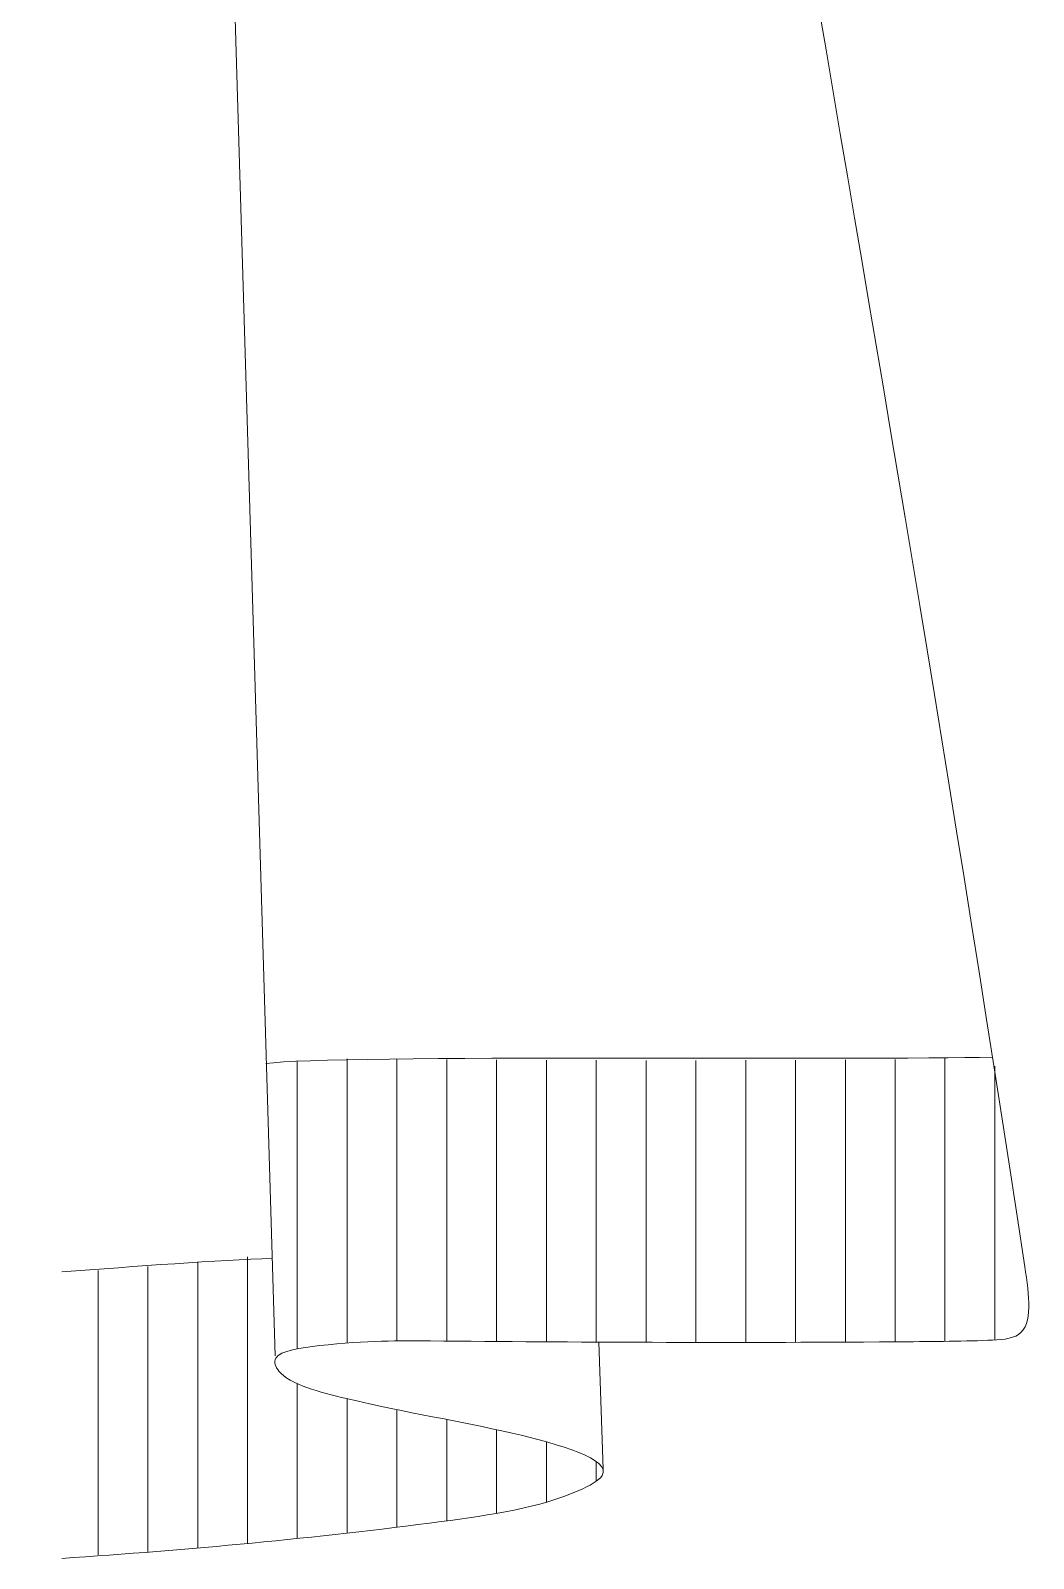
# Model space of a CAD drawing. Header units: millimetres. Extents: x -10942 to 92711, y -16583 to 30009.
# Drawn here: x 4468 to 4820, y 26055 to 26592 of the extents above; entities that cross this region are included whole.
import ezdxf

# ---------------------------------------------------------------- set-up
doc = ezdxf.new("R2010")
doc.units = ezdxf.units.MM
doc.header["$LTSCALE"] = 1000
doc.header["$MEASUREMENT"] = 0
doc.layers.add('Fabric', color=253, linetype='Continuous', lineweight=0)

# ---------------------------------------------------------------- blocks, each defined once
blk = doc.blocks.new('curtain elev1')
at = {"layer": 'Fabric', "lineweight": 0}
h = blk.add_hatch(dxfattribs=at)
h.set_pattern_fill('ANSI31', color=256, scale=140, angle=45)
h.set_pattern_definition([(90, (-40588.27, -79288.381), (-17.5, 4e-15), [])])
edge = h.paths.add_edge_path()
edge.add_line((322597.71, -10200.53), (322599.39, -10267.29))
edge.add_spline(control_points=[(322599.39, -10267.29), (322557.05, -10271.85), (322514.34, -10275.02), (322525.3, -10273.48)], knot_values=[1456.070777, 1456.070777, 1456.070777, 1456.070777, 1546.846982, 1546.846982, 1546.846982, 1546.846982], degree=3, periodic=0)
edge.add_line((322525.3, -10273.48), (322525.3, -10367.46))
edge.add_spline(control_points=[(322525.3, -10367.46), (322525.3, -10374.16), (322539.54, -10373.17), (322553.85, -10372.08)], knot_values=[1500.032306, 1500.032306, 1500.032306, 1500.032306, 1558.4068, 1558.4068, 1558.4068, 1558.4068], degree=3, periodic=0)
edge.add_spline(control_points=[(322553.85, -10372.08), (322588.91, -10369.33), (322625.65, -10365.64), (322661.92, -10360.77), (322663.58, -10360.54)], knot_values=[1421.573256, 1421.573256, 1421.573256, 1421.573256, 1496.428438, 1500.032306, 1500.032306, 1500.032306, 1500.032306], degree=3, periodic=0)
edge.add_spline(control_points=[(322663.58, -10360.54), (322668.69, -10359.84), (322673.76, -10359.08), (322678.71, -10358.2)], knot_values=[1410.490819, 1410.490819, 1410.490819, 1410.490819, 1421.573256, 1421.573256, 1421.573256, 1421.573256], degree=3, periodic=0)
edge.add_spline(control_points=[(322678.71, -10358.2), (322681.56, -10357.69), (322684.38, -10357.13), (322687.13, -10356.52)], knot_values=[1404.092066, 1404.092066, 1404.092066, 1404.092066, 1410.490819, 1410.490819, 1410.490819, 1410.490819], degree=3, periodic=0)
edge.add_spline(control_points=[(322687.13, -10356.52), (322689.68, -10355.95), (322692.18, -10355.33), (322694.62, -10354.64)], knot_values=[1398.163563, 1398.163563, 1398.163563, 1398.163563, 1404.092066, 1404.092066, 1404.092066, 1404.092066], degree=3, periodic=0)
edge.add_spline(control_points=[(322694.62, -10354.64), (322696.35, -10354.15), (322698.05, -10353.63), (322699.71, -10353.08)], knot_values=[1393.947071, 1393.947071, 1393.947071, 1393.947071, 1398.163563, 1398.163563, 1398.163563, 1398.163563], degree=3, periodic=0)
edge.add_spline(control_points=[(322699.71, -10353.08), (322701.52, -10352.47), (322703.28, -10351.82), (322704.99, -10351.13)], knot_values=[1389.362404, 1389.362404, 1389.362404, 1389.362404, 1393.947071, 1393.947071, 1393.947071, 1393.947071], degree=3, periodic=0)
edge.add_spline(control_points=[(322704.99, -10351.13), (322705.66, -10350.85), (322706.81, -10350.37), (322707.93, -10349.86), (322708.4, -10349.64)], knot_values=[1386.253425, 1386.253425, 1386.253425, 1386.253425, 1388.044529, 1389.362404, 1389.362404, 1389.362404, 1389.362404], degree=3, periodic=0)
edge.add_spline(control_points=[(322708.4, -10349.64), (322709.29, -10349.22), (322710.15, -10348.79), (322710.94, -10348.35)], knot_values=[1383.738873, 1383.738873, 1383.738873, 1383.738873, 1386.253425, 1386.253425, 1386.253425, 1386.253425], degree=3, periodic=0)
edge.add_spline(control_points=[(322710.94, -10348.35), (322711.37, -10348.11), (322711.77, -10347.87), (322712.15, -10347.64)], knot_values=[1382.400996, 1382.400996, 1382.400996, 1382.400996, 1383.738873, 1383.738873, 1383.738873, 1383.738873], degree=3, periodic=0)
edge.add_spline(control_points=[(322712.15, -10347.64), (322712.46, -10347.44), (322712.75, -10347.25), (322713.03, -10347.05)], knot_values=[1381.317227, 1381.317227, 1381.317227, 1381.317227, 1382.400996, 1382.400996, 1382.400996, 1382.400996], degree=3, periodic=0)
edge.add_spline(control_points=[(322713.03, -10347.05), (322713.31, -10346.85), (322713.57, -10346.65), (322713.81, -10346.45)], knot_values=[1380.205093, 1380.205093, 1380.205093, 1380.205093, 1381.317227, 1381.317227, 1381.317227, 1381.317227], degree=3, periodic=0)
edge.add_spline(control_points=[(322713.81, -10346.45), (322713.99, -10346.3), (322714.15, -10346.15), (322714.3, -10346.01)], knot_values=[1379.403364, 1379.403364, 1379.403364, 1379.403364, 1380.205093, 1380.205093, 1380.205093, 1380.205093], degree=3, periodic=0)
edge.add_spline(control_points=[(322714.3, -10346.01), (322714.41, -10345.9), (322714.51, -10345.8), (322714.6, -10345.7)], knot_values=[1378.844571, 1378.844571, 1378.844571, 1378.844571, 1379.403364, 1379.403364, 1379.403364, 1379.403364], degree=3, periodic=0)
edge.add_spline(control_points=[(322714.6, -10345.7), (322714.68, -10345.61), (322714.75, -10345.53), (322714.82, -10345.44)], knot_values=[1378.366934, 1378.366934, 1378.366934, 1378.366934, 1378.844571, 1378.844571, 1378.844571, 1378.844571], degree=3, periodic=0)
edge.add_spline(control_points=[(322714.82, -10345.44), (322714.89, -10345.36), (322714.95, -10345.28), (322715, -10345.2)], knot_values=[1377.93561, 1377.93561, 1377.93561, 1377.93561, 1378.366934, 1378.366934, 1378.366934, 1378.366934], degree=3, periodic=0)
edge.add_spline(control_points=[(322715, -10345.2), (322715.05, -10345.13), (322715.09, -10345.06), (322715.14, -10345)], knot_values=[1377.557999, 1377.557999, 1377.557999, 1377.557999, 1377.93561, 1377.93561, 1377.93561, 1377.93561], degree=3, periodic=0)
edge.add_spline(control_points=[(322715.14, -10345), (322715.14, -10344.99), (322715.18, -10344.92), (322715.22, -10344.85), (322715.26, -10344.78)], knot_values=[1377.159721, 1377.159721, 1377.159721, 1377.159721, 1377.183616, 1377.557999, 1377.557999, 1377.557999, 1377.557999], degree=3, periodic=0)
edge.add_spline(control_points=[(322715.26, -10344.78), (322715.29, -10344.71), (322715.32, -10344.65), (322715.35, -10344.59)], knot_values=[1376.816061, 1376.816061, 1376.816061, 1376.816061, 1377.159721, 1377.159721, 1377.159721, 1377.159721], degree=3, periodic=0)
edge.add_spline(control_points=[(322715.35, -10344.59), (322715.37, -10344.54), (322715.39, -10344.48), (322715.41, -10344.43)], knot_values=[1376.516722, 1376.516722, 1376.516722, 1376.516722, 1376.816061, 1376.816061, 1376.816061, 1376.816061], degree=3, periodic=0)
edge.add_spline(control_points=[(322715.41, -10344.43), (322715.43, -10344.38), (322715.44, -10344.33), (322715.46, -10344.28)], knot_values=[1376.251142, 1376.251142, 1376.251142, 1376.251142, 1376.516722, 1376.516722, 1376.516722, 1376.516722], degree=3, periodic=0)
edge.add_spline(control_points=[(322715.46, -10344.28), (322715.47, -10344.21), (322715.49, -10344.14), (322715.51, -10344.08)], knot_values=[1375.874075, 1375.874075, 1375.874075, 1375.874075, 1376.251142, 1376.251142, 1376.251142, 1376.251142], degree=3, periodic=0)
edge.add_spline(control_points=[(322715.51, -10344.08), (322715.51, -10344.03), (322715.52, -10343.98), (322715.53, -10343.93)], knot_values=[1375.607746, 1375.607746, 1375.607746, 1375.607746, 1375.874075, 1375.874075, 1375.874075, 1375.874075], degree=3, periodic=0)
edge.add_spline(control_points=[(322715.53, -10343.93), (322715.54, -10343.86), (322715.54, -10343.79), (322715.55, -10343.73)], knot_values=[1375.231716, 1375.231716, 1375.231716, 1375.231716, 1375.607746, 1375.607746, 1375.607746, 1375.607746], degree=3, periodic=0)
edge.add_spline(control_points=[(322715.55, -10343.73), (322715.55, -10343.68), (322715.55, -10343.63), (322715.55, -10343.58)], knot_values=[1374.964713, 1374.964713, 1374.964713, 1374.964713, 1375.231716, 1375.231716, 1375.231716, 1375.231716], degree=3, periodic=0)
edge.add_spline(control_points=[(322715.55, -10343.58), (322715.55, -10343.53), (322715.55, -10343.48), (322715.54, -10343.43)], knot_values=[1374.685963, 1374.685963, 1374.685963, 1374.685963, 1374.964713, 1374.964713, 1374.964713, 1374.964713], degree=3, periodic=0)
edge.add_spline(control_points=[(322715.54, -10343.43), (322715.54, -10343.37), (322715.53, -10343.3), (322715.52, -10343.23)], knot_values=[1374.321852, 1374.321852, 1374.321852, 1374.321852, 1374.685963, 1374.685963, 1374.685963, 1374.685963], degree=3, periodic=0)
edge.add_spline(control_points=[(322715.52, -10343.23), (322715.51, -10343.19), (322715.5, -10343.14), (322715.49, -10343.09)], knot_values=[1374.055832, 1374.055832, 1374.055832, 1374.055832, 1374.321852, 1374.321852, 1374.321852, 1374.321852], degree=3, periodic=0)
edge.add_spline(control_points=[(322715.49, -10343.09), (322715.48, -10343.02), (322715.46, -10342.95), (322715.44, -10342.89)], knot_values=[1373.67938, 1373.67938, 1373.67938, 1373.67938, 1374.055832, 1374.055832, 1374.055832, 1374.055832], degree=3, periodic=0)
edge.add_spline(control_points=[(322715.44, -10342.89), (322715.43, -10342.88), (322715.43, -10342.86), (322715.43, -10342.85)], knot_values=[1373.614685, 1373.614685, 1373.614685, 1373.614685, 1373.67938, 1373.67938, 1373.67938, 1373.67938], degree=3, periodic=0)
edge.add_spline(control_points=[(322715.43, -10342.85), (322715.42, -10342.82), (322715.4, -10342.78), (322715.39, -10342.74)], knot_values=[1373.412593, 1373.412593, 1373.412593, 1373.412593, 1373.614685, 1373.614685, 1373.614685, 1373.614685], degree=3, periodic=0)
edge.add_spline(control_points=[(322715.39, -10342.74), (322715.34, -10342.6), (322715.28, -10342.47), (322715.2, -10342.33)], knot_values=[1372.636593, 1372.636593, 1372.636593, 1372.636593, 1373.412593, 1373.412593, 1373.412593, 1373.412593], degree=3, periodic=0)
edge.add_spline(control_points=[(322715.2, -10342.33), (322715.17, -10342.26), (322715.13, -10342.19), (322715.09, -10342.13)], knot_values=[1372.261034, 1372.261034, 1372.261034, 1372.261034, 1372.636593, 1372.636593, 1372.636593, 1372.636593], degree=3, periodic=0)
edge.add_spline(control_points=[(322715.09, -10342.13), (322715.03, -10342.03), (322714.96, -10341.94), (322714.9, -10341.84)], knot_values=[1371.728093, 1371.728093, 1371.728093, 1371.728093, 1372.261034, 1372.261034, 1372.261034, 1372.261034], degree=3, periodic=0)
edge.add_spline(control_points=[(322714.9, -10341.84), (322714.82, -10341.74), (322714.74, -10341.64), (322714.66, -10341.54)], knot_values=[1371.163843, 1371.163843, 1371.163843, 1371.163843, 1371.728093, 1371.728093, 1371.728093, 1371.728093], degree=3, periodic=0)
edge.add_spline(control_points=[(322714.66, -10341.54), (322714.58, -10341.45), (322714.5, -10341.35), (322714.41, -10341.26)], knot_values=[1370.630411, 1370.630411, 1370.630411, 1370.630411, 1371.163843, 1371.163843, 1371.163843, 1371.163843], degree=3, periodic=0)
edge.add_spline(control_points=[(322714.41, -10341.26), (322714.28, -10341.13), (322714.15, -10341), (322714, -10340.87)], knot_values=[1369.893254, 1369.893254, 1369.893254, 1369.893254, 1370.630411, 1370.630411, 1370.630411, 1370.630411], degree=3, periodic=0)
edge.add_spline(control_points=[(322714, -10340.87), (322713.9, -10340.77), (322713.79, -10340.67), (322713.67, -10340.58)], knot_values=[1369.343004, 1369.343004, 1369.343004, 1369.343004, 1369.893254, 1369.893254, 1369.893254, 1369.893254], degree=3, periodic=0)
edge.add_spline(control_points=[(322713.67, -10340.58), (322713.26, -10340.24), (322712.79, -10339.91), (322712.27, -10339.57)], knot_values=[1367.417099, 1367.417099, 1367.417099, 1367.417099, 1369.343004, 1369.343004, 1369.343004, 1369.343004], degree=3, periodic=0)
edge.add_spline(control_points=[(322712.27, -10339.57), (322711.84, -10339.3), (322711.37, -10339.03), (322710.88, -10338.76)], knot_values=[1365.842607, 1365.842607, 1365.842607, 1365.842607, 1367.417099, 1367.417099, 1367.417099, 1367.417099], degree=3, periodic=0)
edge.add_spline(control_points=[(322710.88, -10338.76), (322710.16, -10338.38), (322709.37, -10338), (322708.52, -10337.62)], knot_values=[1363.57521, 1363.57521, 1363.57521, 1363.57521, 1365.842607, 1365.842607, 1365.842607, 1365.842607], degree=3, periodic=0)
edge.add_spline(control_points=[(322708.52, -10337.62), (322707.35, -10337.1), (322706.06, -10336.59), (322704.69, -10336.08)], knot_values=[1360.453751, 1360.453751, 1360.453751, 1360.453751, 1363.57521, 1363.57521, 1363.57521, 1363.57521], degree=3, periodic=0)
edge.add_spline(control_points=[(322704.69, -10336.08), (322703.33, -10335.59), (322701.88, -10335.1), (322700.36, -10334.62)], knot_values=[1357.364097, 1357.364097, 1357.364097, 1357.364097, 1360.453751, 1360.453751, 1360.453751, 1360.453751], degree=3, periodic=0)
edge.add_spline(control_points=[(322700.36, -10334.62), (322695.19, -10332.99), (322687.09, -10330.94), (322679.3, -10329.19), (322677.22, -10328.74)], knot_values=[1342.987846, 1342.987846, 1342.987846, 1342.987846, 1353.513799, 1357.364097, 1357.364097, 1357.364097, 1357.364097], degree=3, periodic=0)
edge.add_spline(control_points=[(322677.22, -10328.74), (322672.88, -10327.8), (322668.59, -10326.93), (322664.28, -10326.08)], knot_values=[1334.92961, 1334.92961, 1334.92961, 1334.92961, 1342.987846, 1342.987846, 1342.987846, 1342.987846], degree=3, periodic=0)
edge.add_spline(control_points=[(322664.28, -10326.08), (322656.21, -10324.48), (322648.06, -10322.94), (322639.32, -10321.1)], knot_values=[1319.83597, 1319.83597, 1319.83597, 1319.83597, 1334.92961, 1334.92961, 1334.92961, 1334.92961], degree=3, periodic=0)
edge.add_spline(control_points=[(322639.32, -10321.1), (322635.51, -10320.3), (322631.6, -10319.45), (322627.53, -10318.5)], knot_values=[1313.27092, 1313.27092, 1313.27092, 1313.27092, 1319.83597, 1319.83597, 1319.83597, 1319.83597], degree=3, periodic=0)
edge.add_spline(control_points=[(322627.53, -10318.5), (322626.81, -10318.34), (322624.85, -10317.88), (322622.85, -10317.4), (322621.59, -10317.08)], knot_values=[1310.126297, 1310.126297, 1310.126297, 1310.126297, 1311.281245, 1313.27092, 1313.27092, 1313.27092, 1313.27092], degree=3, periodic=0)
edge.add_spline(control_points=[(322621.59, -10317.08), (322619.64, -10316.6), (322617.69, -10316.08), (322615.81, -10315.53)], knot_values=[1307.055391, 1307.055391, 1307.055391, 1307.055391, 1310.126297, 1310.126297, 1310.126297, 1310.126297], degree=3, periodic=0)
edge.add_spline(control_points=[(322615.81, -10315.53), (322614.16, -10315.04), (322612.55, -10314.52), (322611.03, -10313.96)], knot_values=[1304.344717, 1304.344717, 1304.344717, 1304.344717, 1307.055391, 1307.055391, 1307.055391, 1307.055391], degree=3, periodic=0)
edge.add_spline(control_points=[(322611.03, -10313.96), (322610.13, -10313.63), (322609.26, -10313.28), (322608.43, -10312.92)], knot_values=[1302.723586, 1302.723586, 1302.723586, 1302.723586, 1304.344717, 1304.344717, 1304.344717, 1304.344717], degree=3, periodic=0)
edge.add_spline(control_points=[(322608.43, -10312.92), (322607.87, -10312.67), (322607.33, -10312.42), (322606.81, -10312.16)], knot_values=[1301.629677, 1301.629677, 1301.629677, 1301.629677, 1302.723586, 1302.723586, 1302.723586, 1302.723586], degree=3, periodic=0)
edge.add_spline(control_points=[(322606.81, -10312.16), (322606.41, -10311.96), (322606.02, -10311.75), (322605.64, -10311.54)], knot_values=[1300.776529, 1300.776529, 1300.776529, 1300.776529, 1301.629677, 1301.629677, 1301.629677, 1301.629677], degree=3, periodic=0)
edge.add_spline(control_points=[(322605.64, -10311.54), (322605.22, -10311.3), (322604.81, -10311.06), (322604.42, -10310.8)], knot_values=[1299.810409, 1299.810409, 1299.810409, 1299.810409, 1300.776529, 1300.776529, 1300.776529, 1300.776529], degree=3, periodic=0)
edge.add_spline(control_points=[(322604.42, -10310.8), (322604.12, -10310.61), (322603.83, -10310.4), (322603.56, -10310.2)], knot_values=[1299.050641, 1299.050641, 1299.050641, 1299.050641, 1299.810409, 1299.810409, 1299.810409, 1299.810409], degree=3, periodic=0)
edge.add_spline(control_points=[(322603.56, -10310.2), (322603.27, -10309.98), (322602.99, -10309.76), (322602.74, -10309.54)], knot_values=[1298.257898, 1298.257898, 1298.257898, 1298.257898, 1299.050641, 1299.050641, 1299.050641, 1299.050641], degree=3, periodic=0)
edge.add_spline(control_points=[(322602.21, -10309.05), (322602.05, -10308.89), (322601.91, -10308.73), (322601.77, -10308.57)], knot_values=[1297.160861, 1297.160861, 1297.160861, 1297.160861, 1297.692277, 1297.692277, 1297.692277, 1297.692277], degree=3, periodic=0)
edge.add_spline(control_points=[(322601.48, -10308.23), (322601.35, -10308.07), (322601.23, -10307.9), (322601.12, -10307.74)], knot_values=[1296.256701, 1296.256701, 1296.256701, 1296.256701, 1296.785199, 1296.785199, 1296.785199, 1296.785199], degree=3, periodic=0)
edge.add_spline(control_points=[(322600.89, -10307.38), (322600.82, -10307.26), (322600.75, -10307.14), (322600.69, -10307.02)], knot_values=[1295.496576, 1295.496576, 1295.496576, 1295.496576, 1295.876223, 1295.876223, 1295.876223, 1295.876223], degree=3, periodic=0)
edge.add_spline(control_points=[(322600.41, -10306.36), (322600.37, -10306.25), (322600.34, -10306.14), (322600.31, -10306.02)], knot_values=[1294.457047, 1294.457047, 1294.457047, 1294.457047, 1294.807337, 1294.807337, 1294.807337, 1294.807337], degree=3, periodic=0)
edge.add_spline(control_points=[(322600.19, -10305.09), (322600.19, -10304.96), (322600.21, -10304.82), (322600.23, -10304.69)], knot_values=[1292.999211, 1292.999211, 1292.999211, 1292.999211, 1293.453899, 1293.453899, 1293.453899, 1293.453899], degree=3, periodic=0)
edge.add_spline(control_points=[(322600.38, -10304.14), (322600.42, -10304.04), (322600.48, -10303.91), (322600.55, -10303.79), (322600.56, -10303.77)], knot_values=[1291.901842, 1291.901842, 1291.901842, 1291.901842, 1292.278947, 1292.356295, 1292.356295, 1292.356295, 1292.356295], degree=3, periodic=0)
edge.add_spline(control_points=[(322601.11, -10303.1), (322601.18, -10303.03), (322601.25, -10302.97), (322601.33, -10302.9)], knot_values=[1290.710576, 1290.710576, 1290.710576, 1290.710576, 1290.993874, 1290.993874, 1290.993874, 1290.993874], degree=3, periodic=0)
edge.add_spline(control_points=[(322601.91, -10302.49), (322602.04, -10302.41), (322602.17, -10302.33), (322602.32, -10302.25)], knot_values=[1289.669335, 1289.669335, 1289.669335, 1289.669335, 1290.069134, 1290.069134, 1290.069134, 1290.069134], degree=3, periodic=0)
edge.add_spline(control_points=[(322602.74, -10302.03), (322602.95, -10301.93), (322603.16, -10301.84), (322603.39, -10301.75)], knot_values=[1288.764186, 1288.764186, 1288.764186, 1288.764186, 1289.292826, 1289.292826, 1289.292826, 1289.292826], degree=3, periodic=0)
edge.add_spline(control_points=[(322603.39, -10301.75), (322603.63, -10301.65), (322603.88, -10301.56), (322604.14, -10301.46)], knot_values=[1288.196208, 1288.196208, 1288.196208, 1288.196208, 1288.764186, 1288.764186, 1288.764186, 1288.764186], degree=3, periodic=0)
edge.add_spline(control_points=[(322604.14, -10301.46), (322604.51, -10301.34), (322604.89, -10301.22), (322605.28, -10301.11)], knot_values=[1287.413353, 1287.413353, 1287.413353, 1287.413353, 1288.196208, 1288.196208, 1288.196208, 1288.196208], degree=3, periodic=0)
edge.add_spline(control_points=[(322605.28, -10301.11), (322605.85, -10300.95), (322606.46, -10300.8), (322607.09, -10300.67)], knot_values=[1286.285173, 1286.285173, 1286.285173, 1286.285173, 1287.413353, 1287.413353, 1287.413353, 1287.413353], degree=3, periodic=0)
edge.add_spline(control_points=[(322607.09, -10300.67), (322608.25, -10300.41), (322609.5, -10300.2), (322610.78, -10300.01)], knot_values=[1284.203827, 1284.203827, 1284.203827, 1284.203827, 1286.285173, 1286.285173, 1286.285173, 1286.285173], degree=3, periodic=0)
edge.add_spline(control_points=[(322610.78, -10300.01), (322612.43, -10299.77), (322614.35, -10299.55), (322616.19, -10299.35), (322616.38, -10299.33)], knot_values=[1281.190608, 1281.190608, 1281.190608, 1281.190608, 1283.889251, 1284.203827, 1284.203827, 1284.203827, 1284.203827], degree=3, periodic=0)
edge.add_spline(control_points=[(322616.38, -10299.33), (322619.41, -10299.01), (322622.24, -10298.75), (322624.92, -10298.53)], knot_values=[1276.214963, 1276.214963, 1276.214963, 1276.214963, 1281.190608, 1281.190608, 1281.190608, 1281.190608], degree=3, periodic=0)
edge.add_spline(control_points=[(322624.92, -10298.53), (322628.72, -10298.23), (322632.21, -10298.04), (322635.47, -10297.91)], knot_values=[1269.137724, 1269.137724, 1269.137724, 1269.137724, 1276.214963, 1276.214963, 1276.214963, 1276.214963], degree=3, periodic=0)
edge.add_spline(control_points=[(322635.47, -10297.91), (322637.39, -10297.83), (322639.24, -10297.78), (322641.03, -10297.75)], knot_values=[1264.963739, 1264.963739, 1264.963739, 1264.963739, 1269.137724, 1269.137724, 1269.137724, 1269.137724], degree=3, periodic=0)
edge.add_spline(control_points=[(322641.03, -10297.75), (322645.89, -10297.66), (322660.61, -10297.79), (322675.42, -10297.91), (322685.86, -10297.99)], knot_values=[1227.513987, 1227.513987, 1227.513987, 1227.513987, 1238.845398, 1264.963739, 1264.963739, 1264.963739, 1264.963739], degree=3, periodic=0)
edge.add_spline(control_points=[(322685.86, -10297.99), (322695.12, -10298.05), (322704.46, -10298.11), (322713.94, -10298.15)], knot_values=[1204.355816, 1204.355816, 1204.355816, 1204.355816, 1227.513987, 1227.513987, 1227.513987, 1227.513987], degree=3, periodic=0)
edge.add_spline(control_points=[(322713.94, -10298.15), (322715.37, -10298.16), (322716.81, -10298.16), (322718.25, -10298.17)], knot_values=[1200.84858, 1200.84858, 1200.84858, 1200.84858, 1204.355816, 1204.355816, 1204.355816, 1204.355816], degree=3, periodic=0)
edge.add_spline(control_points=[(322718.25, -10298.17), (322732.89, -10298.23), (322747.86, -10298.27), (322763.33, -10298.26)], knot_values=[1165.230618, 1165.230618, 1165.230618, 1165.230618, 1200.84858, 1200.84858, 1200.84858, 1200.84858], degree=3, periodic=0)
edge.add_spline(control_points=[(322763.33, -10298.26), (322774.14, -10298.26), (322785.19, -10298.23), (322796.54, -10298.18)], knot_values=[1140.351102, 1140.351102, 1140.351102, 1140.351102, 1165.230618, 1165.230618, 1165.230618, 1165.230618], degree=3, periodic=0)
edge.add_spline(control_points=[(322796.54, -10298.18), (322803.64, -10298.15), (322813.78, -10298.1), (322824.18, -10298.02), (322827.16, -10297.99)], knot_values=[1118.495019, 1118.495019, 1118.495019, 1118.495019, 1134.057988, 1140.351102, 1140.351102, 1140.351102, 1140.351102], degree=3, periodic=0)
edge.add_spline(control_points=[(322827.16, -10297.99), (322831.42, -10297.95), (322835.64, -10297.9), (322839.71, -10297.82)], knot_values=[1109.480542, 1109.480542, 1109.480542, 1109.480542, 1118.495019, 1118.495019, 1118.495019, 1118.495019], degree=3, periodic=0)
edge.add_spline(control_points=[(322839.71, -10297.82), (322843.52, -10297.75), (322848.78, -10297.61), (322853.56, -10297.41), (322854.91, -10297.28)], knot_values=[1097.384348, 1097.384348, 1097.384348, 1097.384348, 1105.823866, 1109.480542, 1109.480542, 1109.480542, 1109.480542], degree=3, periodic=0)
edge.add_spline(control_points=[(322854.91, -10297.28), (322855.42, -10297.24), (322855.91, -10297.18), (322856.39, -10297.11)], knot_values=[1096.025418, 1096.025418, 1096.025418, 1096.025418, 1097.384348, 1097.384348, 1097.384348, 1097.384348], degree=3, periodic=0)
edge.add_spline(control_points=[(322856.39, -10297.11), (322856.97, -10297.03), (322857.52, -10296.93), (322858.06, -10296.81)], knot_values=[1094.37099, 1094.37099, 1094.37099, 1094.37099, 1096.025418, 1096.025418, 1096.025418, 1096.025418], degree=3, periodic=0)
edge.add_spline(control_points=[(322858.06, -10296.81), (322858.4, -10296.73), (322858.74, -10296.65), (322859.06, -10296.55)], knot_values=[1093.295321, 1093.295321, 1093.295321, 1093.295321, 1094.37099, 1094.37099, 1094.37099, 1094.37099], degree=3, periodic=0)
edge.add_spline(control_points=[(322859.06, -10296.55), (322859.29, -10296.48), (322859.51, -10296.4), (322859.72, -10296.32)], knot_values=[1092.539327, 1092.539327, 1092.539327, 1092.539327, 1093.295321, 1093.295321, 1093.295321, 1093.295321], degree=3, periodic=0)
edge.add_spline(control_points=[(322859.72, -10296.32), (322859.95, -10296.24), (322860.17, -10296.14), (322860.38, -10296.05)], knot_values=[1091.742904, 1091.742904, 1091.742904, 1091.742904, 1092.539327, 1092.539327, 1092.539327, 1092.539327], degree=3, periodic=0)
edge.add_spline(control_points=[(322860.38, -10296.05), (322860.58, -10295.95), (322860.77, -10295.85), (322860.96, -10295.74)], knot_values=[1090.989368, 1090.989368, 1090.989368, 1090.989368, 1091.742904, 1091.742904, 1091.742904, 1091.742904], degree=3, periodic=0)
edge.add_spline(control_points=[(322860.96, -10295.74), (322861.09, -10295.67), (322861.22, -10295.59), (322861.34, -10295.51)], knot_values=[1090.460715, 1090.460715, 1090.460715, 1090.460715, 1090.989368, 1090.989368, 1090.989368, 1090.989368], degree=3, periodic=0)
edge.add_spline(control_points=[(322861.34, -10295.51), (322861.37, -10295.49), (322861.67, -10295.29), (322861.94, -10295.07), (322862.18, -10294.85)], knot_values=[1089.174672, 1089.174672, 1089.174672, 1089.174672, 1089.292022, 1090.460715, 1090.460715, 1090.460715, 1090.460715], degree=3, periodic=0)
edge.add_spline(control_points=[(322862.18, -10294.85), (322862.28, -10294.75), (322862.39, -10294.64), (322862.49, -10294.54)], knot_values=[1088.646223, 1088.646223, 1088.646223, 1088.646223, 1089.174672, 1089.174672, 1089.174672, 1089.174672], degree=3, periodic=0)
edge.add_spline(control_points=[(322862.49, -10294.54), (322862.63, -10294.39), (322862.76, -10294.23), (322862.89, -10294.06)], knot_values=[1087.891051, 1087.891051, 1087.891051, 1087.891051, 1088.646223, 1088.646223, 1088.646223, 1088.646223], degree=3, periodic=0)
edge.add_spline(control_points=[(322862.89, -10294.06), (322862.98, -10293.95), (322863.07, -10293.83), (322863.15, -10293.7)], knot_values=[1087.358073, 1087.358073, 1087.358073, 1087.358073, 1087.891051, 1087.891051, 1087.891051, 1087.891051], degree=3, periodic=0)
edge.add_spline(control_points=[(322863.15, -10293.7), (322863.27, -10293.53), (322863.38, -10293.35), (322863.48, -10293.17)], knot_values=[1086.608544, 1086.608544, 1086.608544, 1086.608544, 1087.358073, 1087.358073, 1087.358073, 1087.358073], degree=3, periodic=0)
edge.add_spline(control_points=[(322863.48, -10293.17), (322863.56, -10293.04), (322863.63, -10292.9), (322863.7, -10292.76)], knot_values=[1086.071254, 1086.071254, 1086.071254, 1086.071254, 1086.608544, 1086.608544, 1086.608544, 1086.608544], degree=3, periodic=0)
edge.add_spline(control_points=[(322863.7, -10292.76), (322863.79, -10292.57), (322863.88, -10292.37), (322863.97, -10292.17)], knot_values=[1085.331333, 1085.331333, 1085.331333, 1085.331333, 1086.071254, 1086.071254, 1086.071254, 1086.071254], degree=3, periodic=0)
edge.add_spline(control_points=[(322863.97, -10292.17), (322864.06, -10291.95), (322864.14, -10291.72), (322864.22, -10291.49)], knot_values=[1084.523476, 1084.523476, 1084.523476, 1084.523476, 1085.331333, 1085.331333, 1085.331333, 1085.331333], degree=3, periodic=0)
edge.add_spline(control_points=[(322864.22, -10291.49), (322864.29, -10291.27), (322864.36, -10291.05), (322864.42, -10290.82)], knot_values=[1083.77592, 1083.77592, 1083.77592, 1083.77592, 1084.523476, 1084.523476, 1084.523476, 1084.523476], degree=3, periodic=0)
edge.add_spline(control_points=[(322864.42, -10290.82), (322864.51, -10290.5), (322864.58, -10290.16), (322864.65, -10289.82)], knot_values=[1082.703896, 1082.703896, 1082.703896, 1082.703896, 1083.77592, 1083.77592, 1083.77592, 1083.77592], degree=3, periodic=0)
edge.add_spline(control_points=[(322864.65, -10289.82), (322864.72, -10289.46), (322864.78, -10289.08), (322864.83, -10288.7)], knot_values=[1081.584807, 1081.584807, 1081.584807, 1081.584807, 1082.703896, 1082.703896, 1082.703896, 1082.703896], degree=3, periodic=0)
edge.add_spline(control_points=[(322864.83, -10288.7), (322864.9, -10288.16), (322864.95, -10287.6), (322864.98, -10287.02)], knot_values=[1079.992526, 1079.992526, 1079.992526, 1079.992526, 1081.584807, 1081.584807, 1081.584807, 1081.584807], degree=3, periodic=0)
edge.add_spline(control_points=[(322864.98, -10287.02), (322865.01, -10286.47), (322865.02, -10285.9), (322865.02, -10285.32)], knot_values=[1078.480635, 1078.480635, 1078.480635, 1078.480635, 1079.992526, 1079.992526, 1079.992526, 1079.992526], degree=3, periodic=0)
edge.add_spline(control_points=[(322865.02, -10285.32), (322865.02, -10284.53), (322864.99, -10283.71), (322864.94, -10282.87)], knot_values=[1076.420103, 1076.420103, 1076.420103, 1076.420103, 1078.480635, 1078.480635, 1078.480635, 1078.480635], degree=3, periodic=0)
edge.add_spline(control_points=[(322864.94, -10282.87), (322864.86, -10281.47), (322864.72, -10280), (322864.54, -10278.51)], knot_values=[1072.975179, 1072.975179, 1072.975179, 1072.975179, 1076.420103, 1076.420103, 1076.420103, 1076.420103], degree=3, periodic=0)
edge.add_spline(control_points=[(322864.54, -10278.51), (322864.27, -10276.26), (322861.34, -10256.75), (322858.41, -10237.2), (322855.84, -10219.96)], knot_values=[1029.628124, 1029.628124, 1029.628124, 1029.628124, 1034.80003, 1072.975179, 1072.975179, 1072.975179, 1072.975179], degree=3, periodic=0)
edge.add_spline(control_points=[(322855.84, -10219.96), (322854.73, -10212.49), (322853.62, -10205.02), (322852.51, -10197.54)], knot_values=[1013.102054, 1013.102054, 1013.102054, 1013.102054, 1029.628124, 1029.628124, 1029.628124, 1029.628124], degree=3, periodic=0)
edge.add_spline(control_points=[(322852.51, -10197.54), (322837.42, -10198.32), (322826.59, -10198.78), (322750.75, -10199.45), (322678.2, -10199.03), (322616.35, -10198.45), (322598.37, -10200.45), (322597.71, -10200.53)], knot_values=[1097.377585, 1097.377585, 1097.377585, 1097.377585, 1101.041024, 1124.788132, 1253.632328, 1281.505184, 1282.551069, 1282.551069, 1282.551069, 1282.551069], degree=3, periodic=0)
at = {"layer": 'Fabric', "lineweight": 0, "elevation": 0}
for points in [[(322600.28, -10302.94), (322570.91, -9320.33)], [(322715.43, -10342.85), (322713.94, -10298.15)]]:
    blk.add_lwpolyline(points, dxfattribs=at)
at = {"layer": 'Fabric', "lineweight": 0}
blk.add_open_spline([(322700.96, -9244.15, 0), (322756.33, -9659.98, 0), (322807.01, -9895.73, 0), (322867.34, -10296.69, 0), (322846.15, -10297.84, 0), (322766.9, -10298.53, 0), (322694.34, -10298.12, 0), (322628.8, -10297.5, 0), (322598.62, -10301.53, 0), (322602.03, -10312.1, 0), (322639.63, -10322.02, 0), (322679.74, -10328.02, 0), (322724.46, -10341.12, 0), (322697.88, -10355.64, 0), (322632.24, -10365.43, 0), (322569.84, -10371.17, 0), (322525.3, -10374.16, 0)], degree=3, knots=[209.258227, 209.258227, 209.258227, 209.258227, 1067.803273, 1090.343366, 1101.041024, 1124.788132, 1253.632328, 1281.505184, 1291.97919, 1296.93529, 1312.115972, 1346.838143, 1377.534104, 1387.5713, 1425.177123, 1520.355421, 1520.355421, 1520.355421, 1520.355421], dxfattribs=at)
for points in [[(322852.11, -10198.02, 0), (322809.49, -10199.25, 0), (322619.6, -10196.96, 0), (322597.04, -10200.28, 0)], [(322599.2, -10268.72, 0), (322580.48, -10269.35, 0), (322551.39, -10271.54, 0), (322525.3, -10273.48, 0)]]:
    blk.add_open_spline(points, degree=3, dxfattribs=at)

msp = doc.modelspace()

# ---------------------------------------------------------------- block references
msp.add_blockref('curtain elev1', (-318046.31, 36429.16, 0))

doc.saveas('drawing.dxf')
